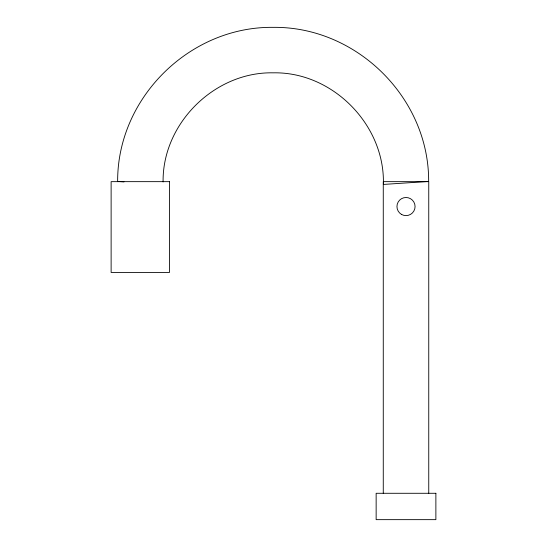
<?xml version="1.0" encoding="UTF-8"?>
<svg xmlns="http://www.w3.org/2000/svg" width="547" height="547" viewBox="0 0 547 547"><rect width="100%" height="100%" fill="white"/><g stroke="black" fill="none" stroke-linecap="round" stroke-linejoin="round"><path stroke-width="0.82" d="M163.095 181.932C162.288 123.431 214.704 71.623 273.151 72.833C332.617 71.548 385.211 125.058 383.365 184.435L428.65 181.467C429.067 97.913 356.623 26.365 273.151 27.35C189.672 26.365 117.236 97.913 117.646 181.467L123.998 181.884M428.752 493.319L428.752 181.652L383.269 181.652L383.269 493.319M169.461 181.652L111.123 181.652L111.123 272.468L169.461 272.468L169.461 181.652M435.877 493.285L376.145 493.285L376.145 519.65L435.877 519.65L435.877 493.285M401.477 214.403A9.067 9.067 0 0 0 415.07 206.554A9.067 9.067 0 0 0 401.477 198.705A9.067 9.067 0 0 0 401.477 214.403"/></g></svg>
